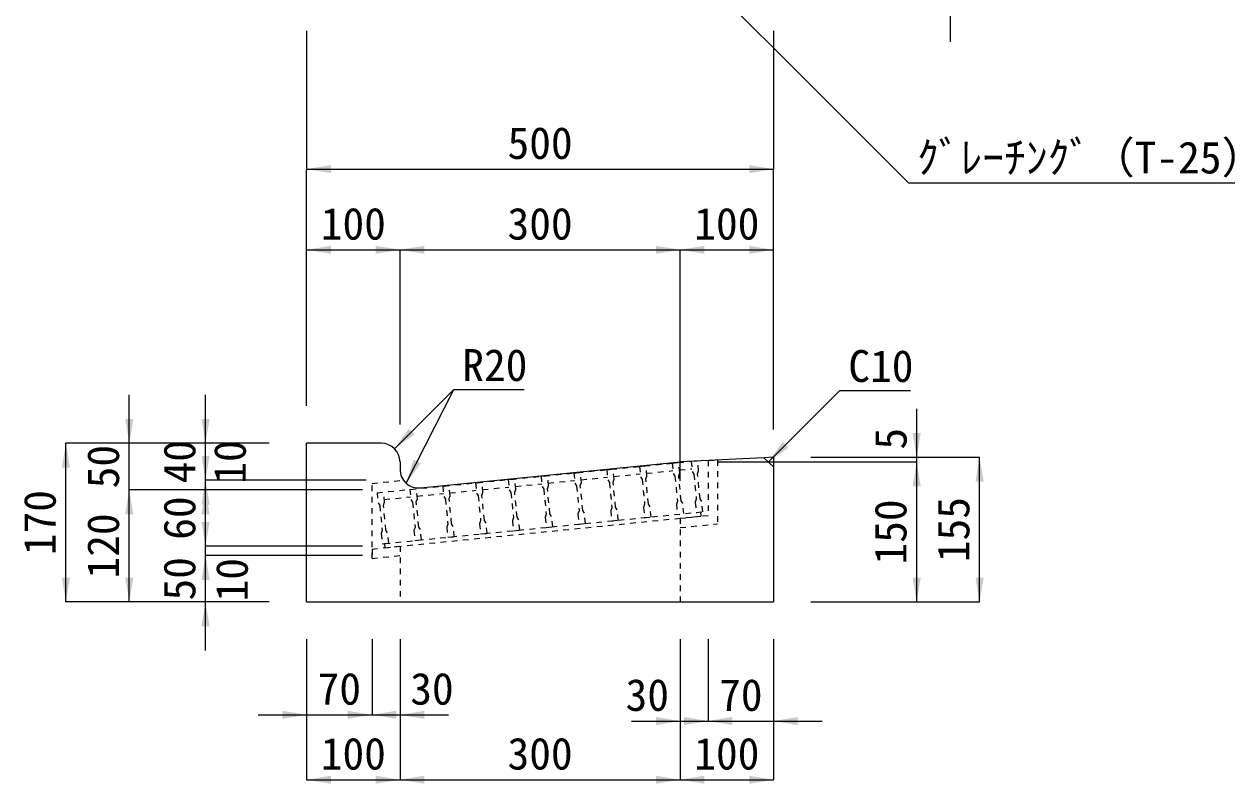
# Model space of a CAD drawing. Units: millimetres at full size; some dimension numbers follow another scale. Extents: x 26939 to 38479, y -4931 to 4101.
# Drawn here: x 35912 to 37208, y -3136 to -2322 of the extents above; entities that cross this region are included whole.
import ezdxf
from ezdxf.enums import TextEntityAlignment as Align

# ---------------------------------------------------------------- set-up
doc = ezdxf.new("R2010")
doc.units = ezdxf.units.MM
doc.header["$LTSCALE"] = 15
doc.linetypes.add('DASHED', pattern=[7.5, 6, -1.5])
doc.linetypes.add('USER1', pattern=[0.8, 0.4, -0.4])
for name, color, linetype, lineweight in [('受枠', 3, 'DASHED', 9), ('寸法線', 7, 'Continuous', 9), ('補助線', 8, 'Continuous', 20), ('集水桝', 1, 'Continuous', 9), ('ｸﾞﾚｰﾁﾝｸﾞ', 7, 'USER1', 9)]:
    doc.layers.add(name, color=color, linetype=linetype, lineweight=lineweight)
doc.styles.add('ＭＳ ゴシック', font='')
doc.styles.get('ＭＳ ゴシック').set_extended_font_data('MS Gothic')

# ---------------------------------------------------------------- blocks, each defined once
blk = doc.blocks.new('filled_arrow')
at = {"color": 0, "linetype": 'Continuous', "lineweight": -2}
blk.add_solid([(7.5, 1.25), (0, 0), (7.5, -1.25)], dxfattribs=at)

msp = doc.modelspace()

# ---------------------------------------------------------------- linework, layer by layer
at = {"layer": '受枠', "linetype": 'USER1', "lineweight": 13}
for p, q in [((36644.01, -2789.33), (36654.01, -2788.83)), ((36644.01, -2789.33), (36644.01, -2848.12)), ((36654.01, -2788.83), (36654.01, -2857.17)), ((36614.01, -2851.12), (36644.01, -2848.12)), ((36614.01, -2851.12), (36614.01, -2861.17)), ((36614.01, -2861.17), (36654.01, -2857.17)), ((36284.01, -2884.12), (36314.01, -2881.12)), ((36284.01, -2884.12), (36284.01, -2894.17)), ((36314.01, -2881.12), (36314.01, -2891.17)), ((36284.01, -2894.17), (36314.01, -2891.17))]:
    msp.add_line(p, q, dxfattribs=at)
at = {"layer": '寸法線'}
for p, q in [((36903.71, -2340.93), (36903.71, -2169.93)), ((36214.01, -2328.93), (36214.01, -2477.18)), ((36714.01, -2328.93), (36714.01, -2477.18)), ((36214.01, -2477.18), (36714.01, -2477.18)), ((36214.01, -2730.83), (36214.01, -2477.18)), ((36214.01, -2477.18), (36714.01, -2477.18)), ((36714.01, -2756.09), (36714.01, -2477.18)), ((36214.01, -2563.59), (36314.01, -2563.59)), ((36214.01, -2730.83), (36214.01, -2563.59)), ((36314.01, -2750.83), (36314.01, -2563.59)), ((36314.01, -2563.59), (36614.01, -2563.59)), ((36314.01, -2750.83), (36314.01, -2563.59)), ((36614.01, -2811.12), (36614.01, -2563.59)), ((36614.01, -2563.59), (36714.01, -2563.59)), ((36614.01, -2811.12), (36614.01, -2563.59)), ((36714.01, -2756.09), (36714.01, -2563.59)), ((36024.05, -2872.82), (36024.05, -2718.83)), ((36105.72, -2862.4), (36105.72, -2718.83)), ((36867.31, -2842.83), (36867.31, -2733.83)), ((36105.72, -2872.82), (36105.72, -2758.4)), ((35956.22, -2940.82), (35956.22, -2770.83)), ((36174.01, -2770.83), (35956.22, -2770.83)), ((36174.01, -2770.83), (36024.05, -2770.83)), ((36174.01, -2770.83), (36105.72, -2770.83)), ((36754.01, -2785.83), (36867.31, -2785.83)), ((36754.01, -2785.83), (36934.68, -2785.83)), ((36934.68, -2940.82), (36934.68, -2785.83)), ((36105.72, -2907.12), (36105.72, -2794.82)), ((36654.01, -2790.83), (36867.31, -2790.83)), ((36654.01, -2790.83), (36867.31, -2790.83)), ((36867.31, -2940.82), (36867.31, -2790.83)), ((36277.77, -2810.4), (36105.72, -2810.4)), ((36277.77, -2810.4), (36105.72, -2810.4)), ((36024.05, -2940.82), (36024.05, -2820.82)), ((36274.01, -2820.82), (36024.05, -2820.82)), ((36274.01, -2820.82), (36024.05, -2820.82)), ((36274.01, -2820.82), (36105.72, -2820.82)), ((36274.01, -2820.82), (36105.72, -2820.82)), ((36105.72, -2943.17), (36105.72, -2829.12)), ((36105.72, -2992.82), (36105.72, -2865.17)), ((36274.01, -2881.12), (36105.72, -2881.12)), ((36274.01, -2881.12), (36105.72, -2881.12)), ((36274.01, -2891.17), (36105.72, -2891.17)), ((36274.01, -2891.17), (36105.72, -2891.17)), ((36174.01, -2940.82), (35956.22, -2940.82)), ((36174.01, -2940.82), (36024.05, -2940.82)), ((36174.01, -2940.82), (36105.72, -2940.82)), ((36754.01, -2940.82), (36867.31, -2940.82)), ((36754.01, -2940.82), (36934.68, -2940.82)), ((36214.01, -2980.82), (36214.01, -3131.25)), ((36214.01, -2980.82), (36214.01, -3061.73)), ((36284.01, -2980.82), (36284.01, -3061.73)), ((36284.01, -2980.82), (36284.01, -3061.73)), ((36314.01, -2980.82), (36314.01, -3061.73)), ((36314.01, -2980.82), (36314.01, -3131.25)), ((36314.01, -2980.82), (36314.01, -3131.25)), ((36614.01, -2980.82), (36614.01, -3068.38)), ((36614.01, -2980.82), (36614.01, -3131.25)), ((36614.01, -2980.82), (36614.01, -3131.25)), ((36644.01, -2980.82), (36644.01, -3068.38)), ((36644.01, -2980.82), (36644.01, -3068.38)), ((36714.01, -2980.82), (36714.01, -3131.25)), ((36714.01, -2980.82), (36714.01, -3068.38)), ((36162.01, -3061.73), (36336.01, -3061.73)), ((36232.01, -3061.73), (36366.01, -3061.73)), ((36562.01, -3068.38), (36696.01, -3068.38)), ((36592.01, -3068.38), (36766.01, -3068.38)), ((36214.01, -3131.25), (36314.01, -3131.25)), ((36314.01, -3131.25), (36614.01, -3131.25)), ((36614.01, -3131.25), (36714.01, -3131.25))]:
    msp.add_line(p, q, dxfattribs=at)
for points in [[(36545.61, -2178.68), (36858.66, -2491.74), (36865.86, -2491.74), (37207.93, -2491.74)], [(36308.15, -2776.68), (36371.69, -2713.15), (36378.89, -2713.15), (36446.84, -2713.15)], [(36320.59, -2813.55), (36371.69, -2713.15), (36378.89, -2713.15), (36446.84, -2713.15)], [(36708.48, -2790.83), (36785.13, -2714.17), (36792.33, -2714.17), (36860.65, -2714.17)]]:
    msp.add_lwpolyline(points, dxfattribs=at)
at = {"layer": '補助線', "lineweight": 13}
for q in [(36703.76, -2786.34), (36714.01, -2796.09)]:
    msp.add_line((36714.01, -2785.83), q, dxfattribs=at)
at = {"layer": '集水桝', "lineweight": 20}
for p, q in [((36214.01, -2940.82), (36214.01, -2770.83)), ((36294.01, -2770.83), (36214.01, -2770.83)), ((36703.76, -2786.34), (36614.01, -2790.83)), ((36703.76, -2786.34), (36714.01, -2796.09)), ((36314.01, -2790.83), (36314.01, -2798.73)), ((36336, -2818.63), (36614.01, -2790.83)), ((36714.01, -2796.09), (36714.01, -2940.82)), ((36214.01, -2940.82), (36714.01, -2940.82))]:
    msp.add_line(p, q, dxfattribs=at)
at = {"layer": '集水桝', "linetype": 'USER1', "lineweight": 13}
for p, q in [((36284.01, -2813.78), (36317.77, -2810.4)), ((36284.01, -2894.17), (36284.01, -2813.78)), ((36614.01, -2851.12), (36614.01, -2940.82)), ((36314.01, -2881.12), (36314.01, -2940.82))]:
    msp.add_line(p, q, dxfattribs=at)
at = {"layer": '集水桝', "lineweight": 20}
for centre, start, end in [((36294.01, -2790.83), 0, 90), ((36334.01, -2798.73), 180, 275.71017)]:
    msp.add_arc(centre, 20, start, end, dxfattribs=at)
at = {"layer": 'ｸﾞﾚｰﾁﾝｸﾞ'}
for p, q in [((36289.43, -2823.78), (36632.72, -2789.46)), ((36535.32, -2799.2), (36542.28, -2798.5)), ((36535.32, -2799.2), (36536.41, -2810.14)), ((36543.37, -2809.45), (36542.28, -2798.5)), ((36570.44, -2795.68), (36577.41, -2794.99)), ((36570.44, -2795.68), (36571.54, -2806.63)), ((36578.5, -2805.93), (36577.41, -2794.99)), ((36578.2, -2802.95), (36606.31, -2800.14)), ((36605.57, -2792.17), (36612.53, -2791.48)), ((36605.57, -2792.17), (36606.66, -2803.12)), ((36613.63, -2802.42), (36612.53, -2791.48)), ((36613.33, -2799.44), (36626.55, -2798.11)), ((36625.76, -2790.15), (36632.72, -2789.46)), ((36625.76, -2790.15), (36626.85, -2801.1)), ((36633.82, -2800.4), (36632.72, -2789.46)), ((36394.81, -2813.25), (36401.78, -2812.55)), ((36394.81, -2813.25), (36395.91, -2824.19)), ((36402.87, -2823.5), (36401.78, -2812.55)), ((36429.94, -2809.73), (36436.9, -2809.04)), ((36429.94, -2809.73), (36431.03, -2820.68)), ((36438, -2819.98), (36436.9, -2809.04)), ((36465.06, -2806.22), (36472.03, -2805.53)), ((36465.06, -2806.22), (36466.16, -2817.17)), ((36473.12, -2816.47), (36472.03, -2805.53)), ((36472.82, -2813.49), (36500.94, -2810.68)), ((36500.19, -2802.71), (36507.16, -2802.01)), ((36500.19, -2802.71), (36501.28, -2813.65)), ((36507.06, -2816.09), (36508.25, -2812.96)), ((36508.25, -2812.96), (36507.16, -2802.01)), ((36507.95, -2809.97), (36536.06, -2807.16)), ((36536.41, -2810.14), (36538.2, -2812.98)), ((36538.2, -2812.98), (36540.89, -2839.84)), ((36542.18, -2812.58), (36543.37, -2809.45)), ((36544.87, -2839.45), (36542.18, -2812.58)), ((36543.08, -2806.46), (36571.19, -2803.65)), ((36571.54, -2806.63), (36573.33, -2809.47)), ((36573.33, -2809.47), (36576.01, -2836.33)), ((36577.31, -2809.07), (36578.5, -2805.93)), ((36579.99, -2835.93), (36577.31, -2809.07)), ((36606.66, -2803.12), (36608.45, -2805.95)), ((36608.45, -2805.95), (36611.14, -2832.82)), ((36612.43, -2805.56), (36613.63, -2802.42)), ((36615.12, -2832.42), (36612.43, -2805.56)), ((36626.85, -2801.1), (36628.64, -2803.93)), ((36628.64, -2803.93), (36631.33, -2830.8)), ((36632.62, -2803.53), (36633.82, -2800.4)), ((36635.31, -2830.4), (36632.62, -2803.53)), ((36289.43, -2823.79), (36296.4, -2823.09)), ((36289.43, -2823.79), (36290.53, -2834.73)), ((36297.49, -2834.03), (36296.4, -2823.09)), ((36324.56, -2820.27), (36331.53, -2819.58)), ((36324.56, -2820.27), (36325.65, -2831.22)), ((36332.62, -2830.52), (36331.53, -2819.58)), ((36332.32, -2827.54), (36360.43, -2824.73)), ((36359.69, -2816.76), (36366.65, -2816.06)), ((36359.69, -2816.76), (36360.78, -2827.71)), ((36367.74, -2827.01), (36366.65, -2816.06)), ((36367.45, -2824.02), (36395.56, -2821.21)), ((36395.91, -2824.19), (36397.7, -2827.03)), ((36401.68, -2826.63), (36402.87, -2823.5)), ((36402.57, -2820.51), (36430.68, -2817.7)), ((36431.03, -2820.68), (36432.82, -2823.52)), ((36432.82, -2823.52), (36435.51, -2850.38)), ((36436.8, -2823.12), (36438, -2819.98)), ((36439.49, -2849.98), (36436.8, -2823.12)), ((36437.7, -2817), (36465.81, -2814.19)), ((36466.16, -2817.17), (36467.95, -2820)), ((36467.95, -2820), (36470.64, -2846.87)), ((36471.93, -2819.6), (36473.12, -2816.47)), ((36474.62, -2846.47), (36471.93, -2819.6)), ((36501.28, -2813.65), (36503.08, -2816.49)), ((36503.08, -2816.49), (36505.76, -2843.36)), ((36509.74, -2842.96), (36507.06, -2816.09)), ((36290.53, -2834.73), (36292.32, -2837.57)), ((36292.32, -2837.57), (36295.01, -2864.43)), ((36296.3, -2837.17), (36297.49, -2834.03)), ((36298.99, -2864.03), (36296.3, -2837.17)), ((36297.19, -2831.05), (36325.31, -2828.24)), ((36325.65, -2831.22), (36327.45, -2834.05)), ((36327.45, -2834.05), (36330.13, -2860.92)), ((36331.43, -2833.66), (36332.62, -2830.52)), ((36334.11, -2860.52), (36331.43, -2833.66)), ((36360.78, -2827.71), (36362.57, -2830.54)), ((36362.57, -2830.54), (36365.26, -2857.41)), ((36366.55, -2830.14), (36367.74, -2827.01)), ((36369.24, -2857.01), (36366.55, -2830.14)), ((36397.7, -2827.03), (36400.38, -2853.89)), ((36404.36, -2853.5), (36401.68, -2826.63)), ((36576.01, -2836.33), (36574.82, -2839.47)), ((36581.79, -2838.77), (36579.99, -2835.93)), ((36582.88, -2849.72), (36581.79, -2838.77)), ((36611.14, -2832.82), (36609.95, -2835.95)), ((36609.95, -2835.95), (36611.04, -2846.9)), ((36616.91, -2835.26), (36615.12, -2832.42)), ((36618.01, -2846.2), (36616.91, -2835.26)), ((36631.33, -2830.8), (36630.14, -2833.93)), ((36630.14, -2833.93), (36631.23, -2844.88)), ((36637.1, -2833.24), (36635.31, -2830.4)), ((36638.19, -2844.18), (36637.1, -2833.24)), ((36297.39, -2878.26), (36635.71, -2844.43)), ((36297.84, -2882.74), (36636.15, -2848.91)), ((36435.51, -2850.38), (36434.32, -2853.52)), ((36441.28, -2852.82), (36439.49, -2849.98)), ((36470.64, -2846.87), (36469.44, -2850)), ((36469.44, -2850), (36470.54, -2860.95)), ((36476.41, -2849.31), (36474.62, -2846.47)), ((36477.5, -2860.25), (36476.41, -2849.31)), ((36505.76, -2843.36), (36504.57, -2846.49)), ((36504.57, -2846.49), (36505.66, -2857.44)), ((36511.53, -2845.79), (36509.74, -2842.96)), ((36512.63, -2856.74), (36511.53, -2845.79)), ((36540.89, -2839.84), (36539.69, -2842.98)), ((36539.69, -2842.98), (36540.79, -2853.92)), ((36546.66, -2842.28), (36544.87, -2839.45)), ((36547.75, -2853.23), (36546.66, -2842.28)), ((36574.82, -2839.47), (36575.91, -2850.41)), ((36575.91, -2850.41), (36582.88, -2849.72)), ((36631.23, -2844.88), (36638.19, -2844.18)), ((36635.71, -2844.43), (36636.15, -2848.91)), ((36295.01, -2864.43), (36293.81, -2867.57)), ((36300.78, -2866.87), (36298.99, -2864.03)), ((36330.13, -2860.92), (36328.94, -2864.05)), ((36328.94, -2864.05), (36330.03, -2875)), ((36335.9, -2863.36), (36334.11, -2860.52)), ((36337, -2874.3), (36335.9, -2863.36)), ((36365.26, -2857.41), (36364.06, -2860.54)), ((36364.06, -2860.54), (36365.16, -2871.49)), ((36371.03, -2859.84), (36369.24, -2857.01)), ((36372.12, -2870.79), (36371.03, -2859.84)), ((36400.38, -2853.89), (36399.19, -2857.03)), ((36399.19, -2857.03), (36400.28, -2867.97)), ((36406.16, -2856.33), (36404.36, -2853.5)), ((36407.25, -2867.28), (36406.16, -2856.33)), ((36434.32, -2853.52), (36435.41, -2864.46)), ((36435.41, -2864.46), (36442.38, -2863.77)), ((36442.38, -2863.77), (36441.28, -2852.82)), ((36470.54, -2860.95), (36477.5, -2860.25)), ((36505.66, -2857.44), (36512.63, -2856.74)), ((36540.79, -2853.92), (36547.75, -2853.23)), ((36293.81, -2867.57), (36294.91, -2878.51)), ((36294.91, -2878.51), (36301.87, -2877.82)), ((36301.87, -2877.82), (36300.78, -2866.87)), ((36330.03, -2875), (36337, -2874.3)), ((36365.16, -2871.49), (36372.12, -2870.79)), ((36400.28, -2867.97), (36407.25, -2867.28)), ((36297.39, -2878.26), (36297.84, -2882.74))]:
    msp.add_line(p, q, dxfattribs=at)

# ---------------------------------------------------------------- block references
at = {"layer": '寸法線', "xscale": 3.47, "yscale": 3.47}
for p in [(36214.01, -2477.18), (36214.01, -2477.18), (36214.01, -2563.59), (36314.01, -2563.59), (36614.01, -2563.59), (36284.01, -3061.73), (36314.01, -3061.73), (36644.01, -3068.38), (36714.01, -3068.38), (36214.01, -3131.25), (36314.01, -3131.25), (36614.01, -3131.25)]:
    msp.add_blockref('filled_arrow', p, dxfattribs=at)
for p, rotation in [((36714.01, -2477.18), 180), ((36714.01, -2477.18), 180), ((36314.01, -2563.59), 180), ((36614.01, -2563.59), 180), ((36714.01, -2563.59), 180), ((36024.05, -2770.83), 90), ((36105.72, -2770.83), 90), ((36308.15, -2776.68), 45), ((36867.31, -2785.83), 90), ((35956.22, -2770.83), 270), ((36708.48, -2790.83), 45), ((36105.72, -2810.4), 90), ((36934.68, -2785.83), 270), ((36320.59, -2813.55), 63), ((36867.31, -2790.83), 270), ((36867.31, -2790.83), 270), ((36105.72, -2810.4), 270), ((36024.05, -2820.82), 270), ((36024.05, -2820.82), 270), ((36105.72, -2820.82), 270), ((36105.72, -2881.12), 90), ((36105.72, -2891.17), 270), ((35956.22, -2940.82), 90), ((36024.05, -2940.82), 90), ((36867.31, -2940.82), 90), ((36934.68, -2940.82), 90), ((36105.72, -2940.82), 270), ((36214.01, -3061.73), 180), ((36284.01, -3061.73), 180), ((36614.01, -3068.38), 180), ((36644.01, -3068.38), 180), ((36314.01, -3131.25), 180), ((36614.01, -3131.25), 180), ((36714.01, -3131.25), 180)]:
    msp.add_blockref('filled_arrow', p, dxfattribs=dict(at, rotation=rotation))

# ---------------------------------------------------------------- texts
at = {"layer": '寸法線', "style": 'ＭＳ ゴシック'}
for s, p in [('500', (36464.01, -2449.18)), ('500', (36464.01, -2449.18)), ('100', (36264.01, -2535.59)), ('300', (36464.01, -2535.59)), ('100', (36664.01, -2535.59)), ('70', (36249.01, -3033.73)), ('30', (36348.23, -3033.73)), ('30', (36578.84, -3040.38)), ('70', (36679.01, -3040.38)), ('100', (36264.01, -3103.25)), ('300', (36464.01, -3103.25)), ('100', (36664.01, -3103.25))]:
    msp.add_text(s, height=34.18, dxfattribs=at).set_placement(p, align=Align.MIDDLE_CENTER)
for s, p in [('ｸﾞﾚｰﾁﾝｸﾞ（T-25）', (36867.66, -2447.62)), ('R20', (36380.69, -2669.95)), ('R20', (36380.69, -2669.95)), ('C10', (36794.13, -2670.97))]:
    msp.add_text(s, height=34.18, dxfattribs=at).set_placement(p, align=Align.TOP_LEFT)
for s, p in [('5', (36839.48, -2765.97)), ('40', (36077.72, -2790.61)), ('10', (36131.77, -2790.88)), ('50', (35996.05, -2795.83)), ('170', (35928.22, -2855.83)), ('60', (36077.72, -2850.97)), ('150', (36839.31, -2865.83)), ('155', (36906.68, -2863.33)), ('120', (35996.05, -2880.82)), ('50', (36077.72, -2916)), ('10', (36133.92, -2917.02))]:
    msp.add_text(s, height=34.18, rotation=90, dxfattribs=at).set_placement(p, align=Align.MIDDLE_CENTER)

doc.saveas('drawing.dxf')
